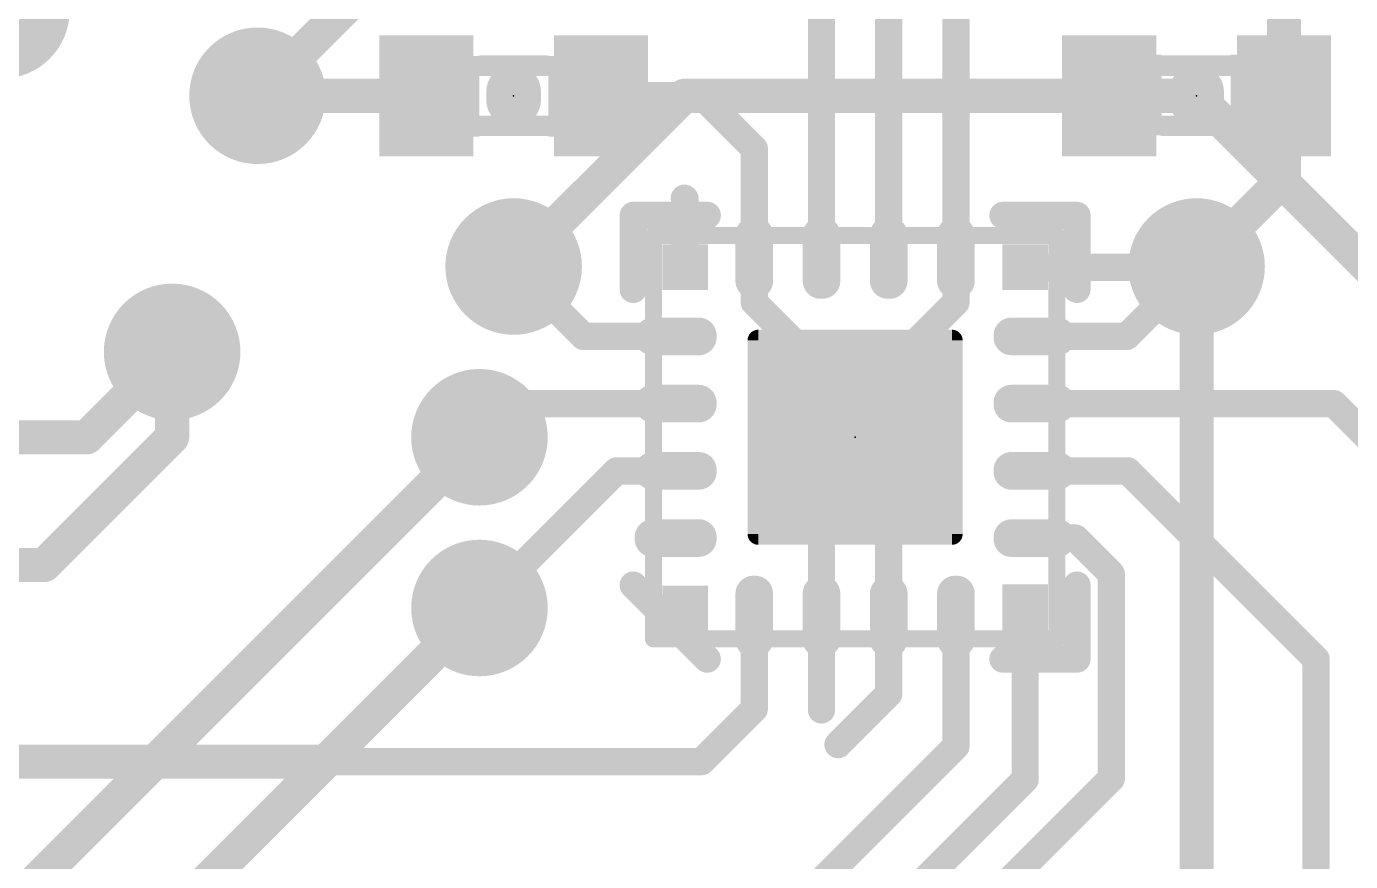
# Model space of a CAD drawing. Extents: x -90 to 26, y -1 to 33.
# Drawn here: x 5.27 to 15.12, y 7 to 13.22 of the extents above; entities that cross this region are included whole.
import ezdxf

# ---------------------------------------------------------------- set-up
doc = ezdxf.new("R2010")
doc.units = 0
for name, color, linetype in [('1', 12, 'CONTINUOUS'), ('16', 132, 'CONTINUOUS'), ('18', 110, 'CONTINUOUS'), ('21', 41, 'CONTINUOUS'), ('23', 53, 'CONTINUOUS'), ('51', 53, 'CONTINUOUS')]:
    doc.layers.add(name, color=color, linetype=linetype)

# ---------------------------------------------------------------- blocks, each defined once
blk = doc.blocks.new('RECT')
blk.add_solid([(-0.5, -0.5), (0.5, -0.5), (-0.5, 0.5), (0.5, 0.5)])
blk = doc.blocks.new('RECT44800X97600R95')
at = {"const_width": 0.133}
blk.add_lwpolyline([(0.0735, -0.172), (0.0735, 0.172, 0.4142), (0.007, 0.2385), (-0.007, 0.2385, 0.4142), (-0.0735, 0.172), (-0.0735, -0.172, 0.4142), (-0.007, -0.2385), (0.007, -0.2385, 0.4142)], format="xyb", close=True, dxfattribs=at)
blk.add_solid([(-0.0324, -0.1974), (0.0324, -0.1974), (-0.0324, 0.1974), (0.0324, 0.1974)])
blk = doc.blocks.new('RECT256000X256000R10')
at = {"const_width": 0.08}
blk.add_lwpolyline([(0.76, -0.72), (0.76, 0.72, 0.4142), (0.72, 0.76), (-0.72, 0.76, 0.4142), (-0.76, 0.72), (-0.76, -0.72, 0.4142), (-0.72, -0.76), (0.72, -0.76, 0.4142)], format="xyb", close=True, dxfattribs=at)
blk.add_solid([(-0.74, -0.74), (0.74, -0.74), (-0.74, 0.74), (0.74, 0.74)])
blk = doc.blocks.new('ROUNDV')
at = {"const_width": 0.5}
blk.add_lwpolyline([(0, -0.25, 1), (0, 0.25, 1), (0, -0.25)], format="xyb", dxfattribs=at)

msp = doc.modelspace()

# ---------------------------------------------------------------- linework, layer by layer
at = {"layer": '1'}
for points, const_width in [([(12.18, 11.495), (12.18, 14.085)], 0.2032), ([(11.68, 11.495), (11.68, 13.72)], 0.2032), ([(11.18, 11.495), (11.18, 13.458)], 0.2032), ([(14.62, 12.7), (14.62, 13.35)], 0.254), ([(8.24, 12.7), (6.985, 12.7)], 0.254), ([(14.62, 12.7), (14.62, 12.08)], 0.254), ([(10.287, 12.7), (9.525, 12.7)], 0.2032), ([(10.68, 12.307), (10.287, 12.7)], 0.2032), ([(10.68, 11.495), (10.68, 12.307)], 0.2032), ([(14.62, 12.08), (13.97, 11.43)], 0.254), ([(10.165, 11.933), (10.16, 11.938)], 0.2032), ([(10.165, 11.425), (10.165, 11.933)], 0.2032), ([(9.41, 10.91), (8.89, 11.43)], 0.2032), ([(10.68, 11.495), (10.68, 11.164)], 0.2032), ([(12.18, 11.164), (12.18, 11.495)], 0.2032), ([(12.695, 11.425), (12.7, 11.43)], 0.2032), ([(12.695, 11.425), (13.965, 11.425)], 0.2032), ([(13.45, 10.91), (13.97, 11.43)], 0.2032), ([(13.965, 11.425), (13.97, 11.43)], 0.2032), ([(10.68, 11.164), (11.43, 10.414)], 0.2032), ([(12.18, 11.164), (11.43, 10.414)], 0.2032), ([(10.095, 10.91), (9.41, 10.91)], 0.2032), ([(12.765, 10.91), (13.45, 10.91)], 0.2032), ([(6.35, 10.16), (6.35, 10.795)], 0.254), ([(8.886, 10.41), (8.636, 10.16)], 0.2032), ([(10.095, 10.41), (8.886, 10.41)], 0.2032), ([(11.43, 10.414), (11.43, 10.16)], 0.2032), ([(12.765, 10.41), (14.99, 10.41)], 0.2032), ([(14.99, 10.41), (16.51, 8.89)], 0.2032), ([(5.4, 9.21), (6.35, 10.16)], 0.254), ([(11.176, 10.16), (11.43, 10.16)], 0.2032), ([(11.18, 9.91), (11.43, 10.16)], 0.2032), ([(11.68, 9.91), (11.43, 10.16)], 0.2032), ([(9.656, 9.91), (8.636, 8.89)], 0.2032), ([(10.095, 9.91), (9.656, 9.91)], 0.2032), ([(11.18, 8.825), (11.18, 9.91)], 0.2032), ([(11.68, 8.825), (11.68, 9.91)], 0.2032), ([(12.765, 9.91), (13.458, 9.91)], 0.2032), ([(14.859, 8.509), (13.458, 9.91)], 0.2032), ([(12.765, 9.41), (13.069, 9.41)], 0.2032), ([(13.069, 9.41), (13.335, 9.144)], 0.2032), ([(4.81, 9.21), (5.4, 9.21)], 0.254), ([(13.335, 9.144), (13.335, 7.62)], 0.2032), ([(11.68, 8.886), (11.684, 8.89)], 0.2032), ([(11.68, 8.825), (11.68, 8.886)], 0.2032), ([(12.695, 8.895), (12.695, 7.615)], 0.2032), ([(10.68, 8.825), (10.68, 8.14)], 0.2032), ([(11.18, 8.767), (11.176, 8.763)], 0.2032), ([(11.18, 8.759), (11.176, 8.763)], 0.2032), ([(11.18, 8.825), (11.18, 8.767)], 0.2032), ([(11.68, 8.251), (11.68, 8.825)], 0.2032), ([(12.18, 8.825), (12.18, 7.862)], 0.2032), ([(11.18, 8.132), (11.18, 8.759)], 0.2032), ([(14.859, 5.842), (14.859, 8.509)], 0.2032), ([(11.68, 8.251), (11.303, 7.874)], 0.2032), ([(10.68, 8.14), (10.287, 7.747)], 0.2032), ([(12.18, 7.862), (10.795, 6.477)], 0.2032), ([(7.493, 7.747), (4.787, 7.747)], 0.254), ([(10.287, 7.747), (7.493, 7.747)], 0.2032), ([(11.43, 6.35), (12.695, 7.615)], 0.2032), ([(13.335, 7.62), (11.938, 6.223)], 0.2032)]:
    msp.add_lwpolyline(points, dxfattribs=dict(at, const_width=const_width))
for points, const_width in [([(6.985, 12.7635, 1), (6.985, 12.6365)], 0.127), ([(8.24, 12.6365, 1), (8.24, 12.7635)], 0.127), ([(14.6835, 12.7, 1), (14.5565, 12.7)], 0.127), ([(9.525, 12.7508, 1), (9.525, 12.6492)], 0.1016), ([(10.3229, 12.7359, 1), (10.2511, 12.6641)], 0.1016), ([(10.287, 12.6492, 1), (10.287, 12.7508)], 0.1016), ([(14.5565, 12.7, 1), (14.6835, 12.7)], 0.127), ([(10.7308, 12.307, 1), (10.6292, 12.307)], 0.1016), ([(10.6441, 12.2711, 1), (10.7159, 12.3429)], 0.1016), ([(14.5565, 12.08, 1), (14.6835, 12.08)], 0.127), ([(14.6649, 12.0351, 1), (14.5751, 12.1249)], 0.127), ([(10.1959, 11.9739, 1), (10.1241, 11.9021)], 0.1016), ([(10.2158, 11.933, 1), (10.1142, 11.933)], 0.1016), ([(10.1291, 11.8971, 1), (10.2009, 11.9689)], 0.1016), ([(8.9259, 11.4659, 1), (8.8541, 11.3941)], 0.1016), ([(10.7308, 11.495, 1), (10.6292, 11.495)], 0.1016), ([(10.6292, 11.495, 1), (10.7308, 11.495)], 0.1016), ([(11.1292, 11.495, 1), (11.2308, 11.495)], 0.1016), ([(11.6292, 11.495, 1), (11.7308, 11.495)], 0.1016), ([(12.2308, 11.495, 1), (12.1292, 11.495)], 0.1016), ([(12.1292, 11.495, 1), (12.2308, 11.495)], 0.1016), ([(12.695, 11.4758, 1), (12.695, 11.3742)], 0.1016), ([(12.7359, 11.3941, 1), (12.6641, 11.4659)], 0.1016), ([(13.9251, 11.4749, 1), (14.0149, 11.3851)], 0.127), ([(14.0059, 11.3941, 1), (13.9341, 11.4659)], 0.1016), ([(14.0059, 11.3941, 1), (13.9341, 11.4659)], 0.1016), ([(13.965, 11.3742, 1), (13.965, 11.4758)], 0.1016), ([(10.1142, 11.425, 1), (10.2158, 11.425)], 0.1016), ([(12.6591, 11.4609, 1), (12.7309, 11.3891)], 0.1016), ([(13.9291, 11.4609, 1), (14.0009, 11.3891)], 0.1016), ([(10.7159, 11.1999, 1), (10.6441, 11.1281)], 0.1016), ([(12.2159, 11.1281, 1), (12.1441, 11.1999)], 0.1016), ([(10.6292, 11.164, 1), (10.7308, 11.164)], 0.1016), ([(12.1292, 11.164, 1), (12.2308, 11.164)], 0.1016), ([(9.41, 10.9608, 1), (9.41, 10.8592)], 0.1016), ([(9.3741, 10.8741, 1), (9.4459, 10.9459)], 0.1016), ([(10.095, 10.8592, 1), (10.095, 10.9608)], 0.1016), ([(12.765, 10.9608, 1), (12.765, 10.8592)], 0.1016), ([(13.4141, 10.9459, 1), (13.4859, 10.8741)], 0.1016), ([(13.45, 10.8592, 1), (13.45, 10.9608)], 0.1016), ([(6.4135, 10.795, 1), (6.2865, 10.795)], 0.127), ([(8.886, 10.4608, 1), (8.886, 10.3592)], 0.1016), ([(8.9219, 10.3741, 1), (8.8501, 10.4459)], 0.1016), ([(10.095, 10.3592, 1), (10.095, 10.4608)], 0.1016), ([(11.4808, 10.414, 1), (11.3792, 10.414)], 0.1016), ([(11.3941, 10.4499, 1), (11.4659, 10.3781)], 0.1016), ([(11.3941, 10.3781, 1), (11.4659, 10.4499)], 0.1016), ([(12.765, 10.4608, 1), (12.765, 10.3592)], 0.1016), ([(15.0259, 10.4459, 1), (14.9541, 10.3741)], 0.1016), ([(14.99, 10.3592, 1), (14.99, 10.4608)], 0.1016), ([(6.3949, 10.1151, 1), (6.3051, 10.2049)], 0.127), ([(8.6001, 10.1959, 1), (8.6719, 10.1241)], 0.1016), ([(11.176, 10.2108, 1), (11.176, 10.1092)], 0.1016), ([(11.4659, 10.1959, 1), (11.3941, 10.1241)], 0.1016), ([(11.4659, 10.1241, 1), (11.3941, 10.1959)], 0.1016), ([(11.43, 10.1092, 1), (11.43, 10.2108)], 0.1016), ([(6.2865, 10.16, 1), (6.4135, 10.16)], 0.127), ([(11.3792, 10.16, 1), (11.4808, 10.16)], 0.1016), ([(9.656, 9.9608, 1), (9.656, 9.8592)], 0.1016), ([(9.6919, 9.8741, 1), (9.6201, 9.9459)], 0.1016), ([(10.095, 9.8592, 1), (10.095, 9.9608)], 0.1016), ([(11.2308, 9.91, 1), (11.1292, 9.91)], 0.1016), ([(11.1441, 9.9459, 1), (11.2159, 9.8741)], 0.1016), ([(11.7308, 9.91, 1), (11.6292, 9.91)], 0.1016), ([(11.6441, 9.8741, 1), (11.7159, 9.9459)], 0.1016), ([(12.765, 9.9608, 1), (12.765, 9.8592)], 0.1016), ([(13.4939, 9.9459, 1), (13.4221, 9.8741)], 0.1016), ([(13.458, 9.8592, 1), (13.458, 9.9608)], 0.1016), ([(12.765, 9.4608, 1), (12.765, 9.3592)], 0.1016), ([(13.1049, 9.4459, 1), (13.0331, 9.3741)], 0.1016), ([(13.069, 9.3592, 1), (13.069, 9.4608)], 0.1016), ([(5.3551, 9.2549, 1), (5.4449, 9.1651)], 0.127), ([(5.4, 9.1465, 1), (5.4, 9.2735)], 0.127), ([(13.3858, 9.144, 1), (13.2842, 9.144)], 0.1016), ([(13.2991, 9.1081, 1), (13.3709, 9.1799)], 0.1016), ([(8.6001, 8.9259, 1), (8.6719, 8.8541)], 0.1016), ([(11.7308, 8.886, 1), (11.6292, 8.886)], 0.1016), ([(11.6441, 8.9219, 1), (11.7159, 8.8501)], 0.1016), ([(11.7199, 8.8541, 1), (11.6481, 8.9259)], 0.1016), ([(12.7458, 8.895, 1), (12.6442, 8.895)], 0.1016), ([(10.7308, 8.825, 1), (10.6292, 8.825)], 0.1016), ([(11.2119, 8.7989, 1), (11.1401, 8.7271)], 0.1016), ([(11.2308, 8.825, 1), (11.1292, 8.825)], 0.1016), ([(11.1292, 8.825, 1), (11.2308, 8.825)], 0.1016), ([(11.2159, 8.7311, 1), (11.1441, 8.8029)], 0.1016), ([(11.7308, 8.825, 1), (11.6292, 8.825)], 0.1016), ([(11.6292, 8.825, 1), (11.7308, 8.825)], 0.1016), ([(11.6292, 8.825, 1), (11.7308, 8.825)], 0.1016), ([(12.2308, 8.825, 1), (12.1292, 8.825)], 0.1016), ([(11.1401, 8.7989, 1), (11.2119, 8.7271)], 0.1016), ([(11.2308, 8.759, 1), (11.1292, 8.759)], 0.1016), ([(11.1292, 8.767, 1), (11.2308, 8.767)], 0.1016), ([(11.1441, 8.7231, 1), (11.2159, 8.7949)], 0.1016), ([(14.9098, 8.509, 1), (14.8082, 8.509)], 0.1016), ([(14.8231, 8.4731, 1), (14.8949, 8.5449)], 0.1016), ([(11.6292, 8.251, 1), (11.7308, 8.251)], 0.1016), ([(11.7159, 8.2151, 1), (11.6441, 8.2869)], 0.1016), ([(10.6292, 8.14, 1), (10.7308, 8.14)], 0.1016), ([(10.7159, 8.1041, 1), (10.6441, 8.1759)], 0.1016), ([(11.1292, 8.132, 1), (11.2308, 8.132)], 0.1016), ([(11.2671, 7.9099, 1), (11.3389, 7.8381)], 0.1016), ([(12.1292, 7.862, 1), (12.2308, 7.862)], 0.1016), ([(12.2159, 7.8261, 1), (12.1441, 7.8979)], 0.1016), ([(7.493, 7.7978, 1), (7.493, 7.6962)], 0.1016), ([(7.493, 7.6835, 1), (7.493, 7.8105)], 0.127), ([(10.2511, 7.7829, 1), (10.3229, 7.7111)], 0.1016), ([(10.287, 7.6962, 1), (10.287, 7.7978)], 0.1016), ([(12.7309, 7.5791, 1), (12.6591, 7.6509)], 0.1016), ([(13.3709, 7.5841, 1), (13.2991, 7.6559)], 0.1016), ([(12.6442, 7.615, 1), (12.7458, 7.615)], 0.1016), ([(13.2842, 7.62, 1), (13.3858, 7.62)], 0.1016)]:
    msp.add_lwpolyline(points, format="xyb", dxfattribs=dict(at, const_width=const_width))
at = {"layer": '16', "const_width": 0.254}
for points in [[(8.255, 13.97), (6.985, 12.7)], [(10.16, 12.7), (8.89, 11.43)], [(13.97, 12.7), (10.16, 12.7)], [(16.51, 10.16), (13.97, 12.7)], [(13.97, 11.43), (13.97, 6.35)], [(5.715, 10.16), (6.35, 10.795)], [(8.636, 10.16), (3.81, 5.334)], [(3.81, 10.16), (5.715, 10.16)], [(6.35, 6.604), (8.636, 8.89)]]:
    msp.add_lwpolyline(points, dxfattribs=at)
at = {"layer": '16', "const_width": 0.127}
for points in [[(6.9401, 12.7449, 1), (7.0299, 12.6551)], [(10.16, 12.7635, 1), (10.16, 12.6365)], [(10.2049, 12.6551, 1), (10.1151, 12.7449)], [(14.0149, 12.7449, 1), (13.9251, 12.6551)], [(13.97, 12.6365, 1), (13.97, 12.7635)], [(8.8451, 11.4749, 1), (8.9349, 11.3851)], [(14.0335, 11.43, 1), (13.9065, 11.43)], [(6.3949, 10.7501, 1), (6.3051, 10.8399)], [(5.6701, 10.2049, 1), (5.7599, 10.1151)], [(5.715, 10.0965, 1), (5.715, 10.2235)], [(8.6809, 10.1151, 1), (8.5911, 10.2049)], [(8.6809, 8.8451, 1), (8.5911, 8.9349)]]:
    msp.add_lwpolyline(points, format="xyb", dxfattribs=at)
at = {"layer": '21'}
for points, const_width in [([(8.89, 12.7305), (8.89, 12.6695)], 0.4064), ([(13.97, 12.6695), (13.97, 12.7305)], 0.4064), ([(9.78, 11.26), (9.78, 11.81)], 0.2032), ([(9.78, 11.81), (10.33, 11.81)], 0.2032), ([(12.53, 11.81), (13.08, 11.81)], 0.2032), ([(13.08, 11.81), (13.08, 11.26)], 0.2032), ([(9.78, 9.06), (10.33, 8.51)], 0.2032), ([(13.08, 9.06), (13.08, 8.51)], 0.2032), ([(13.08, 8.51), (12.53, 8.51)], 0.2032)]:
    msp.add_lwpolyline(points, dxfattribs=dict(at, const_width=const_width))
for points, const_width in [([(8.9916, 12.7305, 1), (8.7884, 12.7305)], 0.2032), ([(14.0716, 12.7305, 1), (13.8684, 12.7305)], 0.2032), ([(8.7884, 12.6695, 1), (8.9916, 12.6695)], 0.2032), ([(13.8684, 12.6695, 1), (14.0716, 12.6695)], 0.2032), ([(9.8308, 11.81, 1), (9.7292, 11.81)], 0.1016), ([(9.78, 11.8608, 1), (9.78, 11.7592)], 0.1016), ([(10.33, 11.7592, 1), (10.33, 11.8608)], 0.1016), ([(12.53, 11.8608, 1), (12.53, 11.7592)], 0.1016), ([(13.1308, 11.81, 1), (13.0292, 11.81)], 0.1016), ([(13.08, 11.7592, 1), (13.08, 11.8608)], 0.1016), ([(9.7292, 11.26, 1), (9.8308, 11.26)], 0.1016), ([(13.0292, 11.26, 1), (13.1308, 11.26)], 0.1016), ([(9.8159, 9.0959, 1), (9.7441, 9.0241)], 0.1016), ([(13.1308, 9.06, 1), (13.0292, 9.06)], 0.1016), ([(10.2941, 8.4741, 1), (10.3659, 8.5459)], 0.1016), ([(12.53, 8.5608, 1), (12.53, 8.4592)], 0.1016), ([(13.08, 8.4592, 1), (13.08, 8.5608)], 0.1016), ([(13.0292, 8.51, 1), (13.1308, 8.51)], 0.1016)]:
    msp.add_lwpolyline(points, format="xyb", dxfattribs=dict(at, const_width=const_width))
at = {"layer": '23'}
for p in [(8.89, 12.7), (13.97, 12.7), (11.43, 10.16)]:
    msp.add_point(p, dxfattribs=at)
at = {"layer": '51'}
for points, const_width in [([(8.645, 12.924), (9.135, 12.924)], 0.1524), ([(13.725, 12.924), (14.215, 12.924)], 0.1524), ([(9.135, 12.476), (8.645, 12.476)], 0.1524), ([(14.215, 12.476), (13.725, 12.476)], 0.1524), ([(9.93, 8.66), (9.93, 11.66)], 0.127), ([(9.93, 11.66), (12.93, 11.66)], 0.127), ([(12.93, 11.66), (12.93, 8.66)], 0.127), ([(12.93, 8.66), (9.93, 8.66)], 0.127)]:
    msp.add_lwpolyline(points, dxfattribs=dict(at, const_width=const_width))
for points, const_width in [([(8.645, 12.9621, 1), (8.645, 12.8859)], 0.0762), ([(9.135, 12.8859, 1), (9.135, 12.9621)], 0.0762), ([(13.725, 12.9621, 1), (13.725, 12.8859)], 0.0762), ([(14.215, 12.8859, 1), (14.215, 12.9621)], 0.0762), ([(8.645, 12.5141, 1), (8.645, 12.4379)], 0.0762), ([(9.135, 12.4379, 1), (9.135, 12.5141)], 0.0762), ([(13.725, 12.5141, 1), (13.725, 12.4379)], 0.0762), ([(14.215, 12.4379, 1), (14.215, 12.5141)], 0.0762), ([(9.9618, 11.66, 1), (9.8982, 11.66)], 0.0635), ([(9.93, 11.6918, 1), (9.93, 11.6282)], 0.0635), ([(12.9618, 11.66, 1), (12.8983, 11.66)], 0.0635), ([(12.93, 11.6282, 1), (12.93, 11.6918)], 0.0635), ([(9.93, 8.6918, 1), (9.93, 8.6282)], 0.0635), ([(9.8982, 8.66, 1), (9.9618, 8.66)], 0.0635), ([(12.8983, 8.66, 1), (12.9618, 8.66)], 0.0635), ([(12.93, 8.6282, 1), (12.93, 8.6918)], 0.0635)]:
    msp.add_lwpolyline(points, format="xyb", dxfattribs=dict(at, const_width=const_width))

# ---------------------------------------------------------------- block references
at = {"layer": '1', "xscale": 0.7, "yscale": 0.9}
for p in [(8.24, 12.7), (9.54, 12.7)]:
    msp.add_blockref('RECT', p, dxfattribs=at)
at = {"layer": '1'}
for p, xscale, yscale, rotation in [((13.32, 12.7), 0.7, 0.9, 180), ((14.62, 12.7), 0.7, 0.9, 180), ((10.165, 11.425), 0.34, 0.34, 90), ((12.695, 11.425), 0.34, 0.34, 90), ((12.695, 8.895), 0.34, 0.34, 90), ((10.165, 8.885), 0.34, 0.34, 90)]:
    msp.add_blockref('RECT', p, dxfattribs=dict(at, xscale=xscale, yscale=yscale, rotation=rotation))
for name, p, rotation in [('RECT44800X97600R95', (10.68, 11.495), 180), ('RECT44800X97600R95', (11.18, 11.495), 180), ('RECT44800X97600R95', (11.68, 11.495), 180), ('RECT44800X97600R95', (12.18, 11.495), 180), ('RECT44800X97600R95', (10.095, 10.91), 90), ('RECT44800X97600R95', (12.765, 10.91), 270), ('RECT256000X256000R10', (11.43, 10.16), 90), ('RECT44800X97600R95', (10.095, 10.41), 90), ('RECT44800X97600R95', (12.765, 10.41), 270), ('RECT44800X97600R95', (10.095, 9.91), 90), ('RECT44800X97600R95', (12.765, 9.91), 270), ('RECT44800X97600R95', (10.095, 9.41), 90), ('RECT44800X97600R95', (12.765, 9.41), 270)]:
    msp.add_blockref(name, p, dxfattribs=dict(at, rotation=rotation))
for p in [(10.68, 8.825), (11.18, 8.825), (11.68, 8.825), (12.18, 8.825)]:
    msp.add_blockref('RECT44800X97600R95', p, dxfattribs=at)
at = {"layer": '18', "xscale": 1.016, "yscale": 1.016}
for p in [(5.08, 13.335), (5.08, 13.335), (6.985, 12.7), (6.985, 12.7), (8.89, 11.43), (8.89, 11.43), (13.97, 11.43), (13.97, 11.43), (6.35, 10.795), (6.35, 10.795), (8.636, 10.16), (8.636, 10.16), (8.636, 8.89), (8.636, 8.89)]:
    msp.add_blockref('ROUNDV', p, dxfattribs=at)
at = {"layer": '51', "xscale": 0.3, "yscale": 0.5999, "rotation": 180}
for p in [(13.5612, 12.7049), (14.374, 12.7049)]:
    msp.add_blockref('RECT', p, dxfattribs=at)
at = {"layer": '51', "xscale": 0.3, "yscale": 0.5999}
for p in [(8.486, 12.6951), (9.2988, 12.6951)]:
    msp.add_blockref('RECT', p, dxfattribs=at)

doc.saveas('drawing.dxf')
